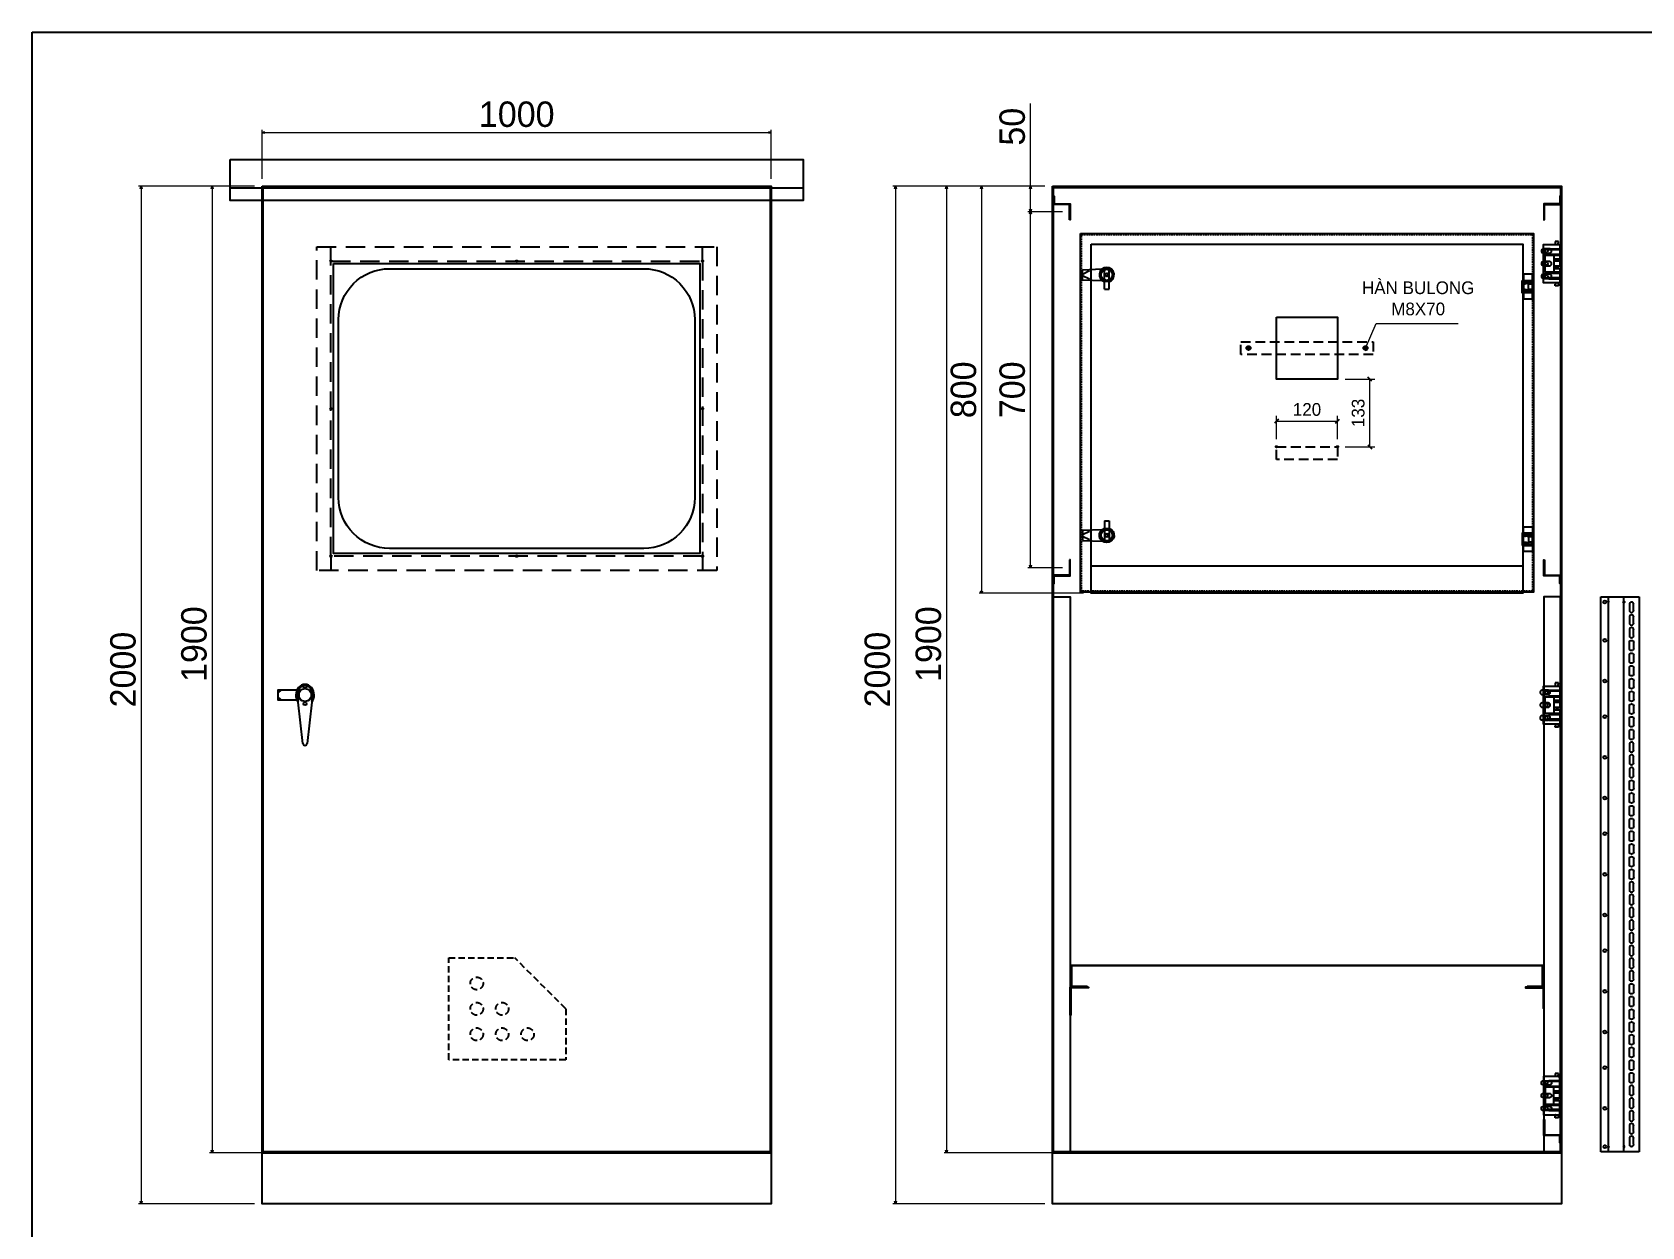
# Model space of a CAD drawing. Header units: millimetres. Extents: x 0 to 6415, y 0 to 4536.
# Drawn here: x 0 to 3163, y 2188 to 4536 of the extents above; entities that cross this region are included whole.
import ezdxf
from ezdxf.enums import TextEntityAlignment as Align

# ---------------------------------------------------------------- set-up
doc = ezdxf.new("R2010")
doc.units = ezdxf.units.MM
for name, pattern in [('HIDDEN', [9.525, 6.35, -3.175]), ('HIDDEN2', [4.7625, 3.175, -1.5875]), ('HIDDENX2', [19.05, 12.7, -6.35])]:
    doc.linetypes.add(name, pattern=pattern)
for name, color, linetype in [('CNC', 7, 'Continuous'), ('DIM', 253, 'Continuous'), ('HEATER', 1, 'Continuous')]:
    doc.layers.add(name, color=color, linetype=linetype)
doc.styles.add('Tahoma (Input Text)', font='tahoma.ttf')
doc.dimstyles.new('CNC', dxfattribs={"dimtxt": 50, "dimasz": 5, "dimexe": 5, "dimexo": 15, "dimgap": 10, "dimtad": 1, "dimdec": 0, "dimtxsty": 'Standard', "dimblk": 'OPEN30', "dimcen": 10, "dimclrd": 5, "dimclre": 5, "dimclrt": 3, "dimazin": 3, "dimtfac": 1, "dimtdec": 0, "dimtmove": 0, "dimatfit": 3, "dimldrblk": 'ARCHTICK', "dimlwd": 9, "dimlwe": 9})
doc.dimstyles.new('Dim-25', dxfattribs={"dimtxt": 25, "dimasz": 8, "dimexe": 10, "dimexo": 15, "dimgap": 10, "dimtad": 1, "dimdec": 0, "dimtxsty": 'Standard', "dimblk": 'OBLIQUE', "dimcen": 10, "dimclrd": 5, "dimclre": 5, "dimclrt": 3, "dimazin": 3, "dimtfac": 1, "dimtdec": 0, "dimtmove": 0, "dimatfit": 3, "dimldrblk": 'OBLIQUE', "dimlwd": 9, "dimlwe": 9})

# ---------------------------------------------------------------- blocks, each defined once
blk = doc.blocks.new('*D1')
at = {"color": 0, "linetype": 'ByBlock', "lineweight": -2}
for p, q in [((1695.1, 4228), (1696.4, 4233)), ((1696.4, 4233), (1697.7, 4228)), ((1696.4, 4233), (1696.4, 4228)), ((1696.4, 2233), (1695.1, 2238)), ((1697.7, 2238), (1696.4, 2233)), ((1696.4, 2233), (1696.4, 2238))]:
    blk.add_line(p, q, dxfattribs=at)
at = {"layer": 'Defpoints', "color": 0, "transparency": 16777216}
for p in [(2005, 4233), (1696.4, 2233), (2005, 2233)]:
    blk.add_point(p, dxfattribs=at)
at = {"layer": 'DIM', "color": 5, "lineweight": 9, "transparency": 16777216}
for p, q in [((1990, 4233), (1691.4, 4233)), ((1696.4, 4228), (1696.4, 2238)), ((1990, 2233), (1691.4, 2233))]:
    blk.add_line(p, q, dxfattribs=at)
at = {"layer": 'DIM', "color": 3, "transparency": 16777216, "insert": (1660.9, 3283), "char_height": 50, "attachment_point": 5, "rotation": 90}
blk.add_mtext('2000', dxfattribs=at)
blk = doc.blocks.new('_ArchTick')
at = {"color": 0, "const_width": 0.15}
blk.add_lwpolyline([(-0.5, -0.5), (0.5, 0.5)], dxfattribs=at)
blk = doc.blocks.new('_Open30')
at = {"color": 0, "linetype": 'ByBlock', "lineweight": -2}
for p, q in [((-1, 0.27), (0, 0)), ((0, 0), (-1, -0.27)), ((0, 0), (-1, 0))]:
    blk.add_line(p, q, dxfattribs=at)
blk = doc.blocks.new('*D2')
at = {"color": 0, "linetype": 'ByBlock', "lineweight": -2}
for p, q in [((1795.4, 4228), (1796.8, 4233)), ((1796.8, 4233), (1798.1, 4228)), ((1796.8, 4233), (1796.8, 4228)), ((1796.8, 2333), (1795.4, 2338)), ((1798.1, 2338), (1796.8, 2333)), ((1796.8, 2333), (1796.8, 2338))]:
    blk.add_line(p, q, dxfattribs=at)
at = {"layer": 'Defpoints', "color": 0, "transparency": 16777216}
for p in [(2005, 4233), (1796.8, 2333), (2018.7, 2333)]:
    blk.add_point(p, dxfattribs=at)
at = {"layer": 'DIM', "color": 5, "lineweight": 9, "transparency": 16777216}
for p, q in [((1990, 4233), (1791.8, 4233)), ((1796.8, 4228), (1796.8, 2338)), ((2003.7, 2333), (1791.8, 2333))]:
    blk.add_line(p, q, dxfattribs=at)
at = {"layer": 'DIM', "color": 3, "transparency": 16777216, "insert": (1761.2, 3333), "char_height": 50, "attachment_point": 5, "rotation": 90}
blk.add_mtext('1900', dxfattribs=at)
blk = doc.blocks.new('ovan')
at = {"color": 2}
for p, q in [((14.8, 8.5), (3.3, 8.5)), ((3.3, 0), (14.8, 0))]:
    blk.add_line(p, q, dxfattribs=at)
for centre, start, end in [((3.3, 4.3), 90, 270), ((14.8, 4.3), 270, 90)]:
    blk.add_arc(centre, 4.25, start, end, dxfattribs=at)
blk = doc.blocks.new('HL011-1-6')
at = {"color": 1}
for p, q in [((29.5, 81), (22.5, 81)), ((22.5, 81), (22.5, 78)), ((23.5, 78), (22.5, 78)), ((23.5, 75), (22.5, 75)), ((23.5, 75), (23.5, 78)), ((29.5, 78), (28.5, 78)), ((28.5, 75), (28.5, 78)), ((28.5, 75), (29.5, 75)), ((29.5, 78), (29.5, 81)), ((11, 56), (11, 54)), ((11, 56), (32, 56)), ((20, 54), (20, 21)), ((20, 47), (32, 47)), ((32, 42.5), (20, 42.5)), ((32, 32.5), (20, 32.5)), ((22.5, 56), (22.5, 54)), ((23.1, 47), (24, 44)), ((24, 44), (28, 44)), ((28.9, 47), (28, 44)), ((29.5, 54), (29.5, 56)), ((11, 21), (11, 19)), ((11, 19), (32, 19)), ((20, 28), (32, 28)), ((22.5, 19), (22.5, 21)), ((23.5, 0), (22.5, 0)), ((23.1, 28), (24, 31)), ((23.5, 0), (23.5, -3)), ((24, 31), (28, 31)), ((28.9, 28), (28, 31)), ((28.5, 0), (28.5, -3)), ((28.5, 0), (29.5, 0)), ((29.5, 21), (29.5, 19)), ((22.5, -6), (22.5, -3)), ((23.5, -3), (22.5, -3)), ((29.5, -6), (22.5, -6)), ((29.5, -3), (28.5, -3)), ((29.5, -3), (29.5, -6))]:
    blk.add_line(p, q, dxfattribs=at)
for points in [[(32, 19), (32, 0), (0, 0), (0, 75), (32, 75), (32, 56)], [(32, 28), (32, 21), (3, 21), (3, 54), (32, 54), (32, 47)], [(32, 42.5), (32, 32.5)]]:
    blk.add_lwpolyline(points, dxfattribs=at)
for points in [[(10, 67), (32, 67), (32, 65), (10, 65)], [(10, 8), (32, 8), (32, 10), (10, 10)]]:
    blk.add_lwpolyline(points, close=True, dxfattribs=at)
for centre in [(5.5, 62.5), (5.5, 37.5), (5.5, 12.5)]:
    blk.add_circle(centre, 3, dxfattribs=at)
blk = doc.blocks.new('ovan6x9')
at = {"color": 2}
for p, q in [((2, 6), (8, 6)), ((2, 0), (8, 0))]:
    blk.add_line(p, q, dxfattribs=at)
for centre, start, end in [((2, 3), 90, 270), ((8, 3), 270, 90)]:
    blk.add_arc(centre, 3, start, end, dxfattribs=at)
blk = doc.blocks.new('HL036-1-1')
at = {"color": 1}
blk.add_line((9.5, 36.2), (9.5, 12.2), dxfattribs=at)
for points in [[(-2.5, 12.2), (17.5, 12.2), (17.5, 36.2), (-2.5, 36.2)], [(0, 48.5), (17.5, 48.5), (17.5, 0), (0, 0)]]:
    blk.add_lwpolyline(points, close=True, dxfattribs=at)
for centre, radius in [((3.5, 31.8), 2), ((12.7, 32.5), 2.5), ((3.5, 16.8), 2), ((12.7, 16), 2.5)]:
    blk.add_circle(centre, radius, dxfattribs=at)
blk = doc.blocks.new('SDGFGHGHG')
at = {"layer": 'HEATER'}
for p, q in [((860892.9, 570780.5), (860931.6, 570782)), ((860892.9, 570760.5), (860892.9, 570780.5)), ((860935.9, 570742), (860935.9, 570784.3)), ((860944.9, 570742), (860944.9, 570784.3)), ((860892.9, 570771.9), (860906.3, 570778.7)), ((860892.9, 570769.1), (860906.3, 570762.4)), ((860892.9, 570760.5), (860931.6, 570759.1)), ((860937.5, 570771.3), (860939.5, 570771.3)), ((860937.5, 570769.8), (860939.5, 570769.8)), ((860939.5, 570773.5), (860939.5, 570771.3)), ((860939.5, 570769.8), (860939.5, 570767.6)), ((860941.3, 570773.5), (860941.3, 570771.3)), ((860941.3, 570771.3), (860943.4, 570771.3)), ((860941.3, 570769.8), (860941.3, 570767.6)), ((860941.3, 570769.8), (860943.4, 570769.8)), ((860935.9, 570742), (860944.9, 570742))]:
    blk.add_line(p, q, dxfattribs=at)
blk.add_circle((860940.4, 570770.5), 3.08, dxfattribs=at)
blk.add_arc((860940.4, 570770.5), 14.5, 288.08, 251.92, dxfattribs=at)
blk = doc.blocks.new('SĐFHGGH')
at = {"layer": 'HEATER'}
for points in [[(860943.4, 570717), (860943.4, 570718.4), (860937.4, 570718.4), (860937.4, 570717)], [(860928.8, 570702.4), (860927.4, 570702.4), (860927.4, 570708.4), (860928.8, 570708.4)], [(860943.4, 570693.8), (860943.4, 570692.4), (860937.4, 570692.4), (860937.4, 570693.8)], [(860952.1, 570702.4), (860953.4, 570702.4), (860953.4, 570708.4), (860952.1, 570708.4)]]:
    blk.add_lwpolyline(points, dxfattribs=at)
for start, end in [(104.4775, 165.5225), (194.4775, 255.5225), (14.4775, 75.5225), (284.4775, 345.5225)]:
    blk.add_arc((860940.4, 570705.4), 12, start, end, dxfattribs=at)
blk = doc.blocks.new('MS722')
for name, p in [('SDGFGHGHG', (-860940.4, -570770.5)), ('SĐFHGGH', (-860940.4, -570705.4))]:
    blk.add_blockref(name, p)
blk = doc.blocks.new('*D8')
at = {"color": 0, "linetype": 'ByBlock', "lineweight": -2}
for p, q in [((452.1, 4338.9), (457.1, 4340.2)), ((457.1, 4337.6), (452.1, 4338.9)), ((452.1, 4338.9), (457.1, 4338.9)), ((1447.1, 4340.2), (1452.1, 4338.9)), ((1452.1, 4338.9), (1447.1, 4337.6)), ((1452.1, 4338.9), (1447.1, 4338.9))]:
    blk.add_line(p, q, dxfattribs=at)
at = {"layer": 'Defpoints', "color": 0, "transparency": 16777216}
for p in [(1452.1, 4338.9), (452.1, 4233), (1452.1, 4233)]:
    blk.add_point(p, dxfattribs=at)
at = {"layer": 'DIM', "color": 5, "lineweight": 9, "transparency": 16777216}
for p, q in [((452.1, 4248), (452.1, 4343.9)), ((457.1, 4338.9), (1447.1, 4338.9)), ((1452.1, 4248), (1452.1, 4343.9))]:
    blk.add_line(p, q, dxfattribs=at)
at = {"layer": 'DIM', "color": 3, "transparency": 16777216, "insert": (952.1, 4374.4), "char_height": 50, "attachment_point": 5}
blk.add_mtext('1000', dxfattribs=at)
blk = doc.blocks.new('*D9')
at = {"color": 0, "linetype": 'ByBlock', "lineweight": -2}
for p, q in [((212.8, 4228), (214.2, 4233)), ((214.2, 4233), (215.5, 4228)), ((214.2, 4233), (214.2, 4228)), ((214.2, 2233), (212.8, 2238)), ((215.5, 2238), (214.2, 2233)), ((214.2, 2233), (214.2, 2238))]:
    blk.add_line(p, q, dxfattribs=at)
at = {"layer": 'Defpoints', "color": 0, "transparency": 16777216}
for p in [(452.1, 4233), (214.2, 2233), (452.1, 2233)]:
    blk.add_point(p, dxfattribs=at)
at = {"layer": 'DIM', "color": 5, "lineweight": 9, "transparency": 16777216}
for p, q in [((437.1, 4233), (209.2, 4233)), ((214.2, 4228), (214.2, 2238)), ((437.1, 2233), (209.2, 2233))]:
    blk.add_line(p, q, dxfattribs=at)
at = {"layer": 'DIM', "color": 3, "transparency": 16777216, "insert": (178.6, 3283), "char_height": 50, "attachment_point": 5, "rotation": 90}
blk.add_mtext('2000', dxfattribs=at)
blk = doc.blocks.new('*D10')
at = {"color": 0, "linetype": 'ByBlock', "lineweight": -2}
for p, q in [((352.3, 4228), (353.6, 4233)), ((353.6, 4233), (354.9, 4228)), ((353.6, 4233), (353.6, 4228)), ((353.6, 2333), (352.3, 2338)), ((354.9, 2338), (353.6, 2333)), ((353.6, 2333), (353.6, 2338))]:
    blk.add_line(p, q, dxfattribs=at)
at = {"layer": 'Defpoints', "color": 0, "transparency": 16777216}
for p in [(452.1, 4233), (353.6, 2333), (465.9, 2333)]:
    blk.add_point(p, dxfattribs=at)
at = {"layer": 'DIM', "color": 5, "lineweight": 9, "transparency": 16777216}
for p, q in [((437.1, 4233), (348.6, 4233)), ((353.6, 4228), (353.6, 2338)), ((450.9, 2333), (348.6, 2333))]:
    blk.add_line(p, q, dxfattribs=at)
at = {"layer": 'DIM', "color": 3, "transparency": 16777216, "insert": (318.1, 3333), "char_height": 50, "attachment_point": 5, "rotation": 90}
blk.add_mtext('1900', dxfattribs=at)
blk = doc.blocks.new('khungtenAsean2')
at = {"color": 7}
blk.add_lwpolyline([(0, 0), (2970, 0), (2970, -2100), (0, -2100)], close=True, dxfattribs=at)
at = {"color": 1, "style": 'Tahoma (Input Text)', "flags": 8}
for tag, p in [('#01', (137.1, -2021.3)), ('#03', (506.6, -2019.3)), ('#05', (1106.6, -2021.3)), ('#07', (1834.7, -2021.3)), ('#09', (2146.7, -2021.3)), ('#02', (98.5, -2081.3)), ('#04', (486.1, -2081.3)), ('#06', (1065.3, -2081.3)), ('#08', (1817.4, -2081.3)), ('#10', (2146.7, -2081.3))]:
    blk.add_attdef(tag, p, '', height=25, dxfattribs=at)
blk.add_attdef('#11', text='', height=25, dxfattribs=at).set_placement((2915, -2067.3), align=Align.CENTER)
blk = doc.blocks.new('MS308-2-1')
at = {"color": 1}
for p, q in [((-53, 4.6), (-46, 10)), ((-13.3, -14.2), (-13.3, 6.7)), ((-12.3, 6.7), (-12.3, -6.9)), ((12.3, 6.7), (12.3, -6.9)), ((13.3, 6.7), (13.3, -14.2)), ((-53, -4.6), (-46, -10)), ((-4, -95), (-13.3, -14.2)), ((13.3, -14.2), (4, -95))]:
    blk.add_line(p, q, dxfattribs=at)
blk.add_lwpolyline([(-15.8, -10), (-53, -10), (-53, 10), (-15.8, 10)], dxfattribs=at)
for centre, radius, start, end in [((0, 6.7), 13.3, 0, 180), ((0, 6.7), 12.3, 0, 180), ((0, 5.9), 17.7, 226.184, 313.816), ((0, -95), 4, 180, 0)]:
    blk.add_arc(centre, radius, start, end, dxfattribs=at)
blk.add_ellipse((0, 0), major_axis=(0, 21), ratio=0.857143, start_param=3.972003, end_param=8.594367, dxfattribs=at)
blk = doc.blocks.new('ga tai lieu')
at = {"color": 7, "linetype": 'HIDDENX2'}
for p, q in [((0, 0), (0, 200)), ((0, 200), (130, 200)), ((230, 100), (130, 200)), ((230, 100), (230, 0)), ((230, 0), (0, 0))]:
    blk.add_line(p, q, dxfattribs=at)
for centre in [(55, 150), (55, 100), (105, 100), (55, 50), (105, 50), (155, 50)]:
    blk.add_circle(centre, 12.5, dxfattribs=at)
blk = doc.blocks.new('_Oblique')
at = {"color": 0, "linetype": 'ByBlock', "lineweight": -2}
blk.add_line((-0.5, -0.5), (0.5, 0.5), dxfattribs=at)
blk = doc.blocks.new('*D13')
at = {"color": 0, "linetype": 'ByBlock', "lineweight": -2}
for p, q in [((2632.3, 3850), (2624.3, 3858)), ((2624.3, 3725), (2632.3, 3717))]:
    blk.add_line(p, q, dxfattribs=at)
at = {"layer": 'Defpoints', "color": 0, "ltscale": 3, "transparency": 16777216}
for p in [(2565, 3854), (2628.3, 3854), (2565, 3721)]:
    blk.add_point(p, dxfattribs=at)
at = {"layer": 'DIM', "color": 5, "lineweight": 9, "ltscale": 3, "transparency": 16777216}
for p, q in [((2580, 3854), (2638.3, 3854)), ((2628.3, 3721), (2628.3, 3854)), ((2580, 3721), (2638.3, 3721))]:
    blk.add_line(p, q, dxfattribs=at)
at = {"layer": 'DIM', "color": 3, "ltscale": 3, "transparency": 16777216, "insert": (2605.6, 3787.5), "char_height": 25, "attachment_point": 5, "rotation": 90}
blk.add_mtext('133', dxfattribs=at)
blk = doc.blocks.new('*D14')
at = {"color": 0, "linetype": 'ByBlock', "lineweight": -2}
for p, q in [((2449, 3775.5), (2441, 3767.5)), ((2561, 3767.5), (2569, 3775.5))]:
    blk.add_line(p, q, dxfattribs=at)
at = {"layer": 'Defpoints', "color": 0, "ltscale": 3, "transparency": 16777216}
for p in [(2565, 3771.5), (2445, 3721), (2565, 3721)]:
    blk.add_point(p, dxfattribs=at)
at = {"layer": 'DIM', "color": 5, "lineweight": 9, "ltscale": 3, "transparency": 16777216}
for p, q in [((2445, 3736), (2445, 3781.5)), ((2445, 3771.5), (2565, 3771.5)), ((2565, 3736), (2565, 3781.5))]:
    blk.add_line(p, q, dxfattribs=at)
at = {"layer": 'DIM', "color": 3, "ltscale": 3, "transparency": 16777216, "insert": (2505, 3794.2), "char_height": 25, "attachment_point": 5}
blk.add_mtext('120', dxfattribs=at)
blk = doc.blocks.new('*D15')
at = {"color": 0, "linetype": 'ByBlock', "lineweight": -2}
for p, q in [((1864.4, 4228), (1865.7, 4233)), ((1865.7, 4233), (1867, 4228)), ((1865.7, 4233), (1865.7, 4228)), ((1865.7, 3433), (1864.4, 3438)), ((1867, 3438), (1865.7, 3433)), ((1865.7, 3433), (1865.7, 3438))]:
    blk.add_line(p, q, dxfattribs=at)
at = {"layer": 'Defpoints', "color": 0, "ltscale": 3, "transparency": 16777216}
for p in [(2005, 4233), (1865.7, 3433), (2081, 3433)]:
    blk.add_point(p, dxfattribs=at)
at = {"layer": 'DIM', "color": 5, "lineweight": 9, "ltscale": 3, "transparency": 16777216}
for p, q in [((1990, 4233), (1860.7, 4233)), ((1865.7, 4228), (1865.7, 3438)), ((2066, 3433), (1860.7, 3433))]:
    blk.add_line(p, q, dxfattribs=at)
at = {"layer": 'DIM', "color": 3, "ltscale": 3, "transparency": 16777216, "insert": (1830.2, 3833), "char_height": 50, "attachment_point": 5, "rotation": 90}
blk.add_mtext('800', dxfattribs=at)
blk = doc.blocks.new('*D16')
at = {"color": 0, "linetype": 'ByBlock', "lineweight": -2}
for p, q in [((1960.2, 4178), (1961.6, 4183)), ((1961.6, 4183), (1962.9, 4178)), ((1961.6, 4183), (1961.6, 4178)), ((1961.6, 3483), (1960.2, 3488)), ((1962.9, 3488), (1961.6, 3483)), ((1961.6, 3483), (1961.6, 3488))]:
    blk.add_line(p, q, dxfattribs=at)
at = {"layer": 'Defpoints', "color": 0, "ltscale": 3, "transparency": 16777216}
for p in [(1961.6, 4183), (2039.4, 4183), (2039.4, 3483)]:
    blk.add_point(p, dxfattribs=at)
at = {"layer": 'DIM', "color": 5, "lineweight": 9, "ltscale": 3, "transparency": 16777216}
for p, q in [((2024.4, 4183), (1956.6, 4183)), ((1961.6, 3488), (1961.6, 4178)), ((2024.4, 3483), (1956.6, 3483))]:
    blk.add_line(p, q, dxfattribs=at)
at = {"layer": 'DIM', "color": 3, "ltscale": 3, "transparency": 16777216, "insert": (1926, 3833), "char_height": 50, "attachment_point": 5, "rotation": 90}
blk.add_mtext('700', dxfattribs=at)
blk = doc.blocks.new('*D17')
at = {"color": 0, "linetype": 'ByBlock', "lineweight": -2}
for p, q in [((1960.2, 4228), (1961.6, 4233)), ((1961.6, 4233), (1962.9, 4228)), ((1961.6, 4233), (1961.6, 4228)), ((1961.6, 4183), (1960.2, 4188)), ((1962.9, 4188), (1961.6, 4183)), ((1961.6, 4183), (1961.6, 4188))]:
    blk.add_line(p, q, dxfattribs=at)
at = {"layer": 'Defpoints', "color": 0, "ltscale": 3, "transparency": 16777216}
for p in [(2005, 4233), (1961.6, 4183), (2039.4, 4183)]:
    blk.add_point(p, dxfattribs=at)
at = {"layer": 'DIM', "color": 5, "lineweight": 9, "ltscale": 3, "transparency": 16777216}
for p, q in [((1961.6, 4233), (1961.6, 4396)), ((1990, 4233), (1956.6, 4233)), ((1961.6, 4188), (1961.6, 4228)), ((2024.4, 4183), (1956.6, 4183))]:
    blk.add_line(p, q, dxfattribs=at)
at = {"layer": 'DIM', "color": 3, "ltscale": 3, "transparency": 16777216, "insert": (1926, 4350.2), "char_height": 50, "attachment_point": 5, "rotation": 90}
blk.add_mtext('50', dxfattribs=at)
blk = doc.blocks.new('f3daunguoc')
at = {"layer": 'CNC', "color": 2, "lineweight": -3}
blk.add_circle((0, 0), 1.5, dxfattribs=at)
blk = doc.blocks.new('f2dauxuoi')
at = {"layer": 'CNC', "color": 2, "lineweight": -3}
blk.add_circle((0, 0), 1, dxfattribs=at)
blk = doc.blocks.new('ovan8.5x20')
at = {"layer": 'CNC', "color": 2, "lineweight": -3}
for p, q in [((5.7, 4.2), (-5.8, 4.2)), ((-5.8, -4.2), (5.7, -4.2))]:
    blk.add_line(p, q, dxfattribs=at)
for centre, start, end in [((-5.8, 0), 90, 270), ((5.7, 0), 270, 90)]:
    blk.add_arc(centre, 4.25, start, end, dxfattribs=at)

msp = doc.modelspace()

# ---------------------------------------------------------------- linework, layer by layer
at = {"color": 7, "ltscale": 3}
for p, q in [((389.1, 4229.8), (1515.1, 4229.8)), ((587.1, 4086), (587.1, 4114)), ((1317.1, 4086), (1317.1, 4114))]:
    msp.add_line(p, q, dxfattribs=at)
at = {"linetype": 'HIDDENX2', "ltscale": 3}
for p, q in [((587.1, 3506), (587.1, 3478)), ((1317.1, 3506), (1317.1, 3478))]:
    msp.add_line(p, q, dxfattribs=at)
at = {"color": 3, "ltscale": 3}
msp.add_line((2081, 3487), (2929, 3487), dxfattribs=at)
at = {"color": 7}
for p, q in [((3082.7, 3426), (3157.7, 3426)), ((3082.7, 2335), (3082.7, 3426)), ((3097.7, 2335), (3097.7, 3426)), ((3127.7, 2335), (3127.7, 3426)), ((3157.7, 3426), (3157.7, 2335)), ((3157.7, 2335), (3082.7, 2335))]:
    msp.add_line(p, q, dxfattribs=at)
at = {"color": 7, "ltscale": 3}
msp.add_lwpolyline([(389.1, 4285.7), (1515.1, 4285.7), (1515.1, 4204.8), (389.1, 4204.8)], close=True, dxfattribs=at)
for points in [[(452.1, 4233), (1452.1, 4233), (1452.1, 2333), (452.1, 2333)], [(454.1, 4231), (1450.1, 4231), (1450.1, 2335), (454.1, 2335)], [(2005, 4233), (3005, 4233), (3005, 2333), (2005, 2333)], [(2007, 4231), (3003, 4231), (3003, 2335), (2007, 2335)], [(452.1, 2333), (1452.1, 2333), (1452.1, 2233), (452.1, 2233)], [(2005, 2333), (3005, 2333), (3005, 2233), (2005, 2233)]]:
    msp.add_lwpolyline(points, close=True)
at = {"color": 8}
for points in [[(2038.2, 4167.4), (2038.2, 4197.4), (2007, 4197.4), (2007, 4213.6), (2008.2, 4213.6), (2008.2, 4198.6), (2039.4, 4198.6), (2039.4, 4167.4)], [(2971.8, 4167.4), (2971.8, 4197.4), (3003, 4197.4), (3003, 4213.6), (3001.8, 4213.6), (3001.8, 4198.6), (2970.6, 4198.6), (2970.6, 4167.4)], [(2971.8, 4067.4), (2971.8, 4097.4), (3003, 4097.4), (3003, 4113.6), (3001.8, 4113.6), (3001.8, 4098.6), (2970.6, 4098.6), (2970.6, 4067.4)], [(2038.2, 3498.6), (2038.2, 3468.6), (2007, 3468.6), (2007, 3452.4), (2008.2, 3452.4), (2008.2, 3467.4), (2039.4, 3467.4), (2039.4, 3498.6)], [(2971.8, 3498.6), (2971.8, 3468.6), (3003, 3468.6), (3003, 3452.4), (3001.8, 3452.4), (3001.8, 3467.4), (2970.6, 3467.4), (2970.6, 3498.6)], [(2039.4, 2603.5), (2039.4, 2659), (2075.9, 2659), (2075.9, 2657.5), (2040.9, 2657.5), (2040.9, 2603.5)], [(2970.6, 2617.5), (2970.6, 2659), (2934.1, 2659), (2934.1, 2657.5), (2969.1, 2657.5), (2969.1, 2617.5)], [(2971.8, 2398.6), (2971.8, 2368.6), (3003, 2368.6), (3003, 2352.4), (3001.8, 2352.4), (3001.8, 2367.4), (2970.6, 2367.4), (2970.6, 2398.6)]]:
    msp.add_lwpolyline(points, close=True, dxfattribs=at)
at = {"color": 7, "linetype": 'HIDDENX2', "ltscale": 3}
for points in [[(559.1, 4114), (1345.1, 4114), (1345.1, 3478), (559.1, 3478)], [(587.1, 4086), (1317.1, 4086), (1317.1, 3506), (587.1, 3506)]]:
    msp.add_lwpolyline(points, close=True, dxfattribs=at)
at = {"color": 6}
msp.add_lwpolyline([(2060, 4140), (2950, 4140), (2950, 3435), (2060, 3435)], close=True, dxfattribs=at)
at = {"color": 6, "linetype": 'HIDDEN2'}
msp.add_lwpolyline([(2062, 4138), (2948, 4138), (2948, 3437), (2062, 3437)], close=True, dxfattribs=at)
at = {"color": 3}
msp.add_lwpolyline([(2081, 4119), (2929, 4119), (2929, 3433), (2081, 3433)], close=True, dxfattribs=at)
at = {"color": 4, "ltscale": 3}
msp.add_lwpolyline([(592.1, 4081), (1312.1, 4081), (1312.1, 3511), (592.1, 3511)], close=True, dxfattribs=at)
at = {"color": 2, "ltscale": 3}
msp.add_lwpolyline([(702.1, 4071), (1202.1, 4071, -0.414214), (1302.1, 3971), (1302.1, 3621, -0.414214), (1202.1, 3521), (702.1, 3521, -0.414214), (602.1, 3621), (602.1, 3971, -0.414214)], format="xyb", close=True, dxfattribs=at)
msp.add_lwpolyline([(2445, 3976), (2565, 3976), (2565, 3854), (2445, 3854)], close=True, dxfattribs=at)
at = {"color": 7, "linetype": 'HIDDEN', "ltscale": 3}
for points in [[(2375, 3927.5), (2635, 3927.5), (2635, 3902.5), (2375, 3902.5)], [(2445, 3721), (2565, 3721), (2565, 3696), (2445, 3696)]]:
    msp.add_lwpolyline(points, close=True, dxfattribs=at)
at = {"color": 8, "ltscale": 3}
for points in [[(2007, 3426), (2039.4, 3426), (2039.4, 2335), (2007, 2335)], [(3003, 3426), (2970.6, 3426), (2970.6, 2335), (3003, 2335)]]:
    msp.add_lwpolyline(points, close=True, dxfattribs=at)
at = {"color": 3, "ltscale": 3}
msp.add_lwpolyline([(2937.5, 2660.5), (2967.5, 2660.5), (2967.5, 2700.5), (2042.5, 2700.5), (2042.5, 2660.5), (2072.5, 2660.5), (2072.5, 2659), (2041, 2659), (2041, 2702), (2969, 2702), (2969, 2659), (2937.5, 2659)], close=True, dxfattribs=at)
at = {"color": 2, "ltscale": 3}
for centre in [(587.1, 4086), (952.1, 4086), (1317.1, 4086), (587.1, 3796), (1317.1, 3796), (2445, 3721), (2565, 3721), (587.1, 3506), (952.1, 3506), (1317.1, 3506)]:
    msp.add_circle(centre, 1.5, dxfattribs=at)
at = {"color": 2}
for centre, radius in [((2111.5, 4059), 11), ((2111.5, 3547), 11), ((3090.2, 3416), 3), ((3090.2, 3416), 3), ((3090.2, 3340.5), 3), ((3090.2, 3260.5), 3), ((536.1, 3233), 12.5), ((536.1, 3250), 3), ((536.1, 3216), 3), ((3090.2, 3190.5), 3), ((3090.2, 3110.5), 3), ((3090.2, 3030.5), 3), ((3090.2, 2960.5), 3), ((3090.2, 2880.5), 3), ((3090.2, 2800.5), 3), ((3090.2, 2730.5), 3), ((3090.2, 2650.5), 3), ((3090.2, 2570.5), 3), ((3090.2, 2500.5), 3), ((3090.2, 2420.5), 3), ((3090.2, 2345), 3)]:
    msp.add_circle(centre, radius, dxfattribs=at)
at = {"color": 7, "ltscale": 3}
for centre, radius in [((2390, 3915), 4), ((2390, 3915), 1.5), ((2620, 3915), 4), ((2620, 3915), 1.5)]:
    msp.add_circle(centre, radius, dxfattribs=at)

# ---------------------------------------------------------------- block references
at = {"color": 7, "xscale": 2.159999999999854, "yscale": 2.159999999999854, "zscale": 2.159999999999854}
msp.add_blockref('khungtenAsean2', (0, 4536), dxfattribs=at)
at = {"color": 7}
for name, p in [('HL011-1-6', (2970, 4043.4)), ('MS722', (2111.5, 4059)), ('HL036-1-1', (2930.5, 3515)), ('ovan6x9', (2938.2, 3544.5)), ('ovan6x9', (2938.2, 3528)), ('MS308-2-1', (536.1, 3233)), ('HL011-1-6', (2970, 3175.7)), ('ga tai lieu', (818.5, 2516.1))]:
    msp.add_blockref(name, p, dxfattribs=at)
at = {"color": 2}
for p in [(2966.5, 4101.6), (2966.5, 4076.6), (2966.5, 4051.6), (2964, 3233.9), (2964, 3208.9), (2964, 3183.9)]:
    msp.add_blockref('ovan', p, dxfattribs=at)
at = {"color": 7, "xscale": -1, "rotation": 180}
for name, p in [('HL036-1-1', (2930.5, 4060)), ('ovan6x9', (2938.2, 4047)), ('ovan6x9', (2938.2, 4030.5)), ('MS722', (2111.5, 3547)), ('HL011-1-6', (2970, 2483))]:
    msp.add_blockref(name, p, dxfattribs=at)
at = {"lineweight": -3, "xscale": -1}
msp.add_blockref('f2dauxuoi', (3097.7, 3416), dxfattribs=at)
at = {"lineweight": -3}
for name, p, rotation in [('f3daunguoc', (3127.7, 3416), 270), ('f2dauxuoi', (3097.7, 2345), 180)]:
    msp.add_blockref(name, p, dxfattribs=dict(at, rotation=rotation))
at = {"color": 2, "xscale": -1, "rotation": 180}
for p in [(2966.5, 2474.8), (2966.5, 2449.8), (2966.5, 2424.8)]:
    msp.add_blockref('ovan', p, dxfattribs=at)
at = {"lineweight": -3, "xscale": -1, "rotation": 270}
msp.add_blockref('f3daunguoc', (3127.7, 2345), dxfattribs=at)
at = {"layer": 'CNC', "lineweight": -3, "rotation": 270}
for p in [(3142.7, 3405.5), (3142.7, 3380.5), (3142.7, 3355.5), (3142.7, 3130.5), (3142.7, 3105.5), (3142.7, 3080.5), (3142.7, 2855.5), (3142.7, 2830.5), (3142.7, 2805.5), (3142.7, 2780.5), (3142.7, 2755.5), (3142.7, 2730.5), (3142.7, 2705.5), (3142.7, 2680.5), (3142.7, 2455.5), (3142.7, 2430.5), (3142.7, 2405.5), (3142.7, 2380.5), (3142.7, 2355.5)]:
    msp.add_blockref('ovan8.5x20', p, dxfattribs=at)
at = {"layer": 'CNC', "lineweight": -3, "xscale": -1, "rotation": 270}
for p in [(3142.7, 3330.5), (3142.7, 3305.5), (3142.7, 3280.5), (3142.7, 3255.5), (3142.7, 3230.5), (3142.7, 3205.5), (3142.7, 3180.5), (3142.7, 3155.5), (3142.7, 3055.5), (3142.7, 3030.5), (3142.7, 3005.5), (3142.7, 2980.5), (3142.7, 2955.5), (3142.7, 2930.5), (3142.7, 2905.5), (3142.7, 2880.5), (3142.7, 2655.5), (3142.7, 2630.5), (3142.7, 2605.5), (3142.7, 2580.5), (3142.7, 2555.5), (3142.7, 2530.5), (3142.7, 2505.5), (3142.7, 2480.5)]:
    msp.add_blockref('ovan8.5x20', p, dxfattribs=at)

# ---------------------------------------------------------------- texts
at = {"color": 2, "insert": (2723.5, 4012.6), "char_height": 25, "width": 775, "attachment_point": 5}
msp.add_mtext('HÀN BULONG \\PM8X70', dxfattribs=at)

# ---------------------------------------------------------------- dimensions: what is measured, and where the dimension line sits
at = {"layer": 'DIM'}
dim = msp.add_linear_dim(base=(1452.1, 4338.9), p1=(452.1, 4233), p2=(1452.1, 4233), dimstyle='CNC', dxfattribs=at)
dim.commit()
dim.dimension.update_dxf_attribs({"geometry": '*D8', "text_midpoint": (952.1, 4374.4)})
at = {"layer": 'DIM', "color": 7, "ltscale": 3}
for base, p2, picture, middle in [((1961.6, 4183), (2039.4, 4183), '*D17', (1961.6, 4350.2)), ((1865.7, 3433), (2081, 3433), '*D15', (1865.7, 3833))]:
    dim = msp.add_linear_dim(base=base, p1=(2005, 4233), p2=p2, angle=90, dimstyle='CNC', dxfattribs=at)
    dim.commit()
    dim.dimension.update_dxf_attribs({"geometry": picture, "text_midpoint": middle, "dimtype": 160})
at = {"layer": 'DIM'}
for base, p1, p2, picture, middle in [((214.2, 2233), (452.1, 4233), (452.1, 2233), '*D9', (214.2, 3283)), ((353.6, 2333), (452.1, 4233), (465.9, 2333), '*D10', (353.6, 3333)), ((1696.4, 2233), (2005, 4233), (2005, 2233), '*D1', (1696.4, 3283)), ((1796.8, 2333), (2005, 4233), (2018.7, 2333), '*D2', (1796.8, 3333))]:
    dim = msp.add_linear_dim(base=base, p1=p1, p2=p2, angle=90, dimstyle='CNC', dxfattribs=at)
    dim.commit()
    dim.dimension.update_dxf_attribs({"geometry": picture, "text_midpoint": middle, "dimtype": 160})
at = {"layer": 'DIM', "color": 7, "ltscale": 3}
for base, p1, p2, dimstyle, picture, middle in [((1961.6, 4183), (2039.4, 3483), (2039.4, 4183), 'CNC', '*D16', (1926, 3833)), ((2628.3, 3854), (2565, 3721), (2565, 3854), 'Dim-25', '*D13', (2605.6, 3787.5))]:
    dim = msp.add_linear_dim(base=base, p1=p1, p2=p2, angle=90, dimstyle=dimstyle, dxfattribs=at)
    dim.commit()
    dim.dimension.update_dxf_attribs({"geometry": picture, "text_midpoint": middle})
dim = msp.add_linear_dim(base=(2565, 3771.5), p1=(2445, 3721), p2=(2565, 3721), dimstyle='Dim-25', dxfattribs=at)
dim.commit()
dim.dimension.update_dxf_attribs({"geometry": '*D14', "text_midpoint": (2505, 3794.2)})

# ---------------------------------------------------------------- leaders
at = {"color": 7, "ltscale": 3}
msp.add_leader([(2620, 3915), (2641, 3963.1), (2802.2, 3963.1)], dimstyle='Dim-25', dxfattribs=at)

doc.saveas('drawing.dxf')
